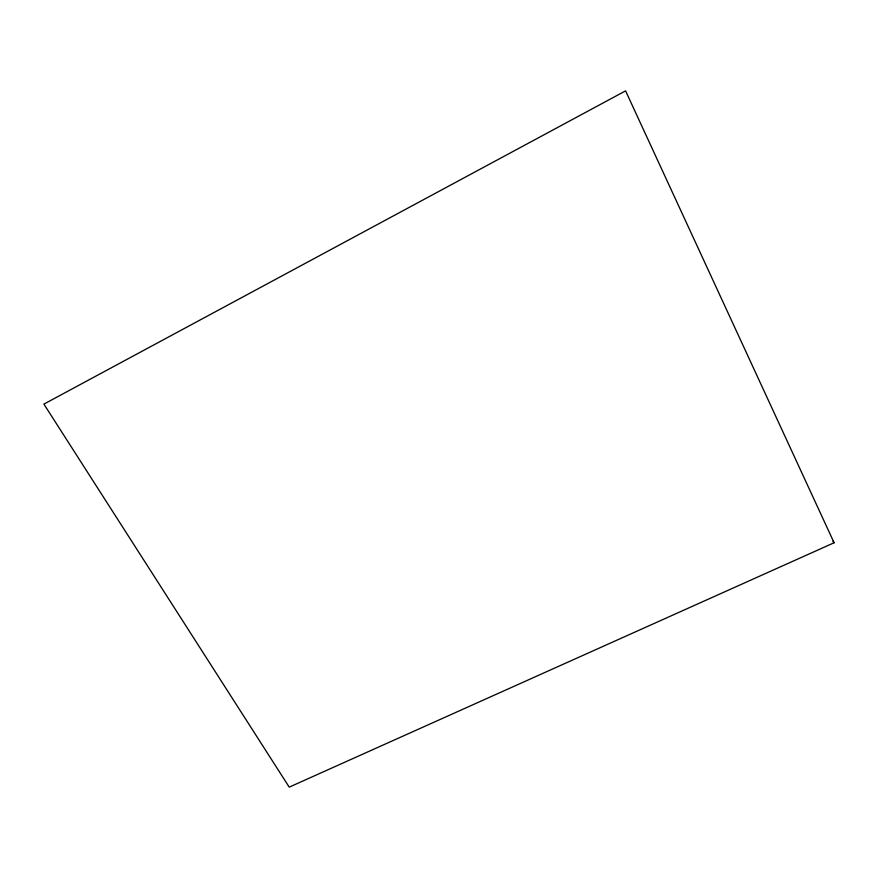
<?xml version="1.0" encoding="UTF-8"?>
<svg xmlns="http://www.w3.org/2000/svg" width="878" height="878" viewBox="0 0 878 878"><rect width="100%" height="100%" fill="white"/><g stroke="black" fill="none" stroke-linecap="round" stroke-linejoin="round"><path stroke-width="1.32" d="M834.1 542.758L289.224 787.138L43.9 404.11L625.575 90.862L834.1 542.758L832.97 541.232"/></g></svg>
